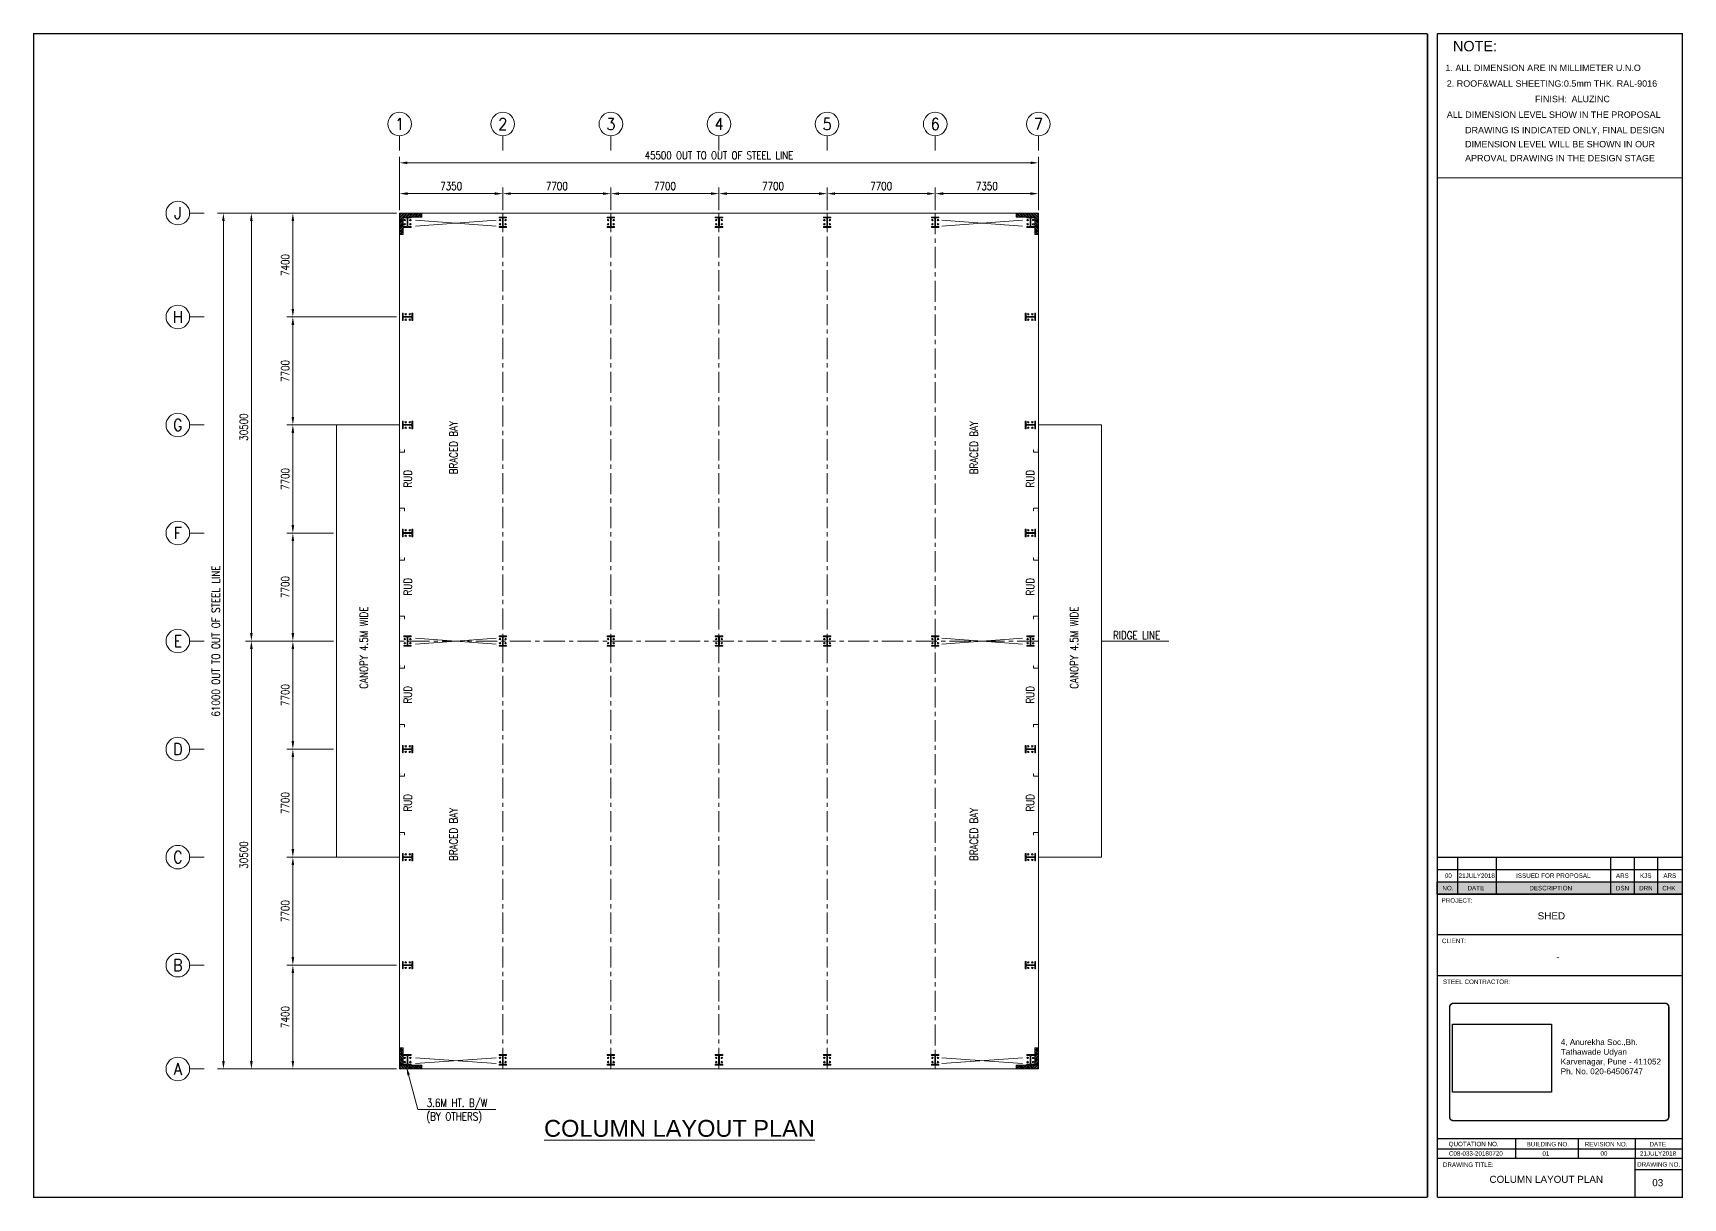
# Model space of a CAD drawing. Header units: millimetres. Extents: x 610087 to 1214515, y 199419 to 286191.
# Drawn here: x 610087 to 727606, y 203157 to 286191 of the extents above; entities that cross this region are included whole.
import ezdxf
from ezdxf.enums import TextEntityAlignment as Align

# ---------------------------------------------------------------- set-up
doc = ezdxf.new("R2010")
doc.units = ezdxf.units.MM
doc.header["$LTSCALE"] = 0.35
doc.header["$MEASUREMENT"] = 0
doc.linetypes.add('CENTER', pattern=[6884.562, 4302.852, -860.57, 860.57, -860.57])
doc.linetypes.add('CONTIN', pattern=[0, 0, 0])
doc.layers.get('0').update_dxf_attribs({"linetype": 'CONTIN'})
doc.layers.get('Defpoints').update_dxf_attribs({"linetype": 'CONTINUOUS'})
doc.layers.add('bORDER', color=1, linetype='CONTINUOUS', lineweight=70)
doc.layers.add('DIMENSIONS', color=7, linetype='CONTINUOUS')
doc.styles.add('ARIAL', font='arial.ttf', dxfattribs={"width": 0.7})
doc.styles.add('S', font='SIMPLEX.shx')
doc.styles.add('SIMPLEX', font='SIMPLEX.shx', dxfattribs={"width": 0.8})
doc.dimstyles.new('Copy of 1-200', dxfattribs={"dimscale": 285, "dimtxt": 2, "dimasz": 2, "dimexe": 1.5, "dimexo": 0.75, "dimgap": 0.9, "dimtad": 1, "dimdec": 0, "dimzin": 0, "dimdsep": 46, "dimtxsty": 'SIMPLEX', "dimcen": 0.09, "dimclrd": 6, "dimclre": 6, "dimclrt": 7, "dimadec": 0, "dimazin": 0, "dimtfac": 1, "dimtdec": 0, "dimtmove": 0, "dimatfit": 3, "dimfxl": 0, "dimtolj": 1, "dimtzin": 0, "dimlwd": 0, "dimlwe": 0, "dimarcsym": 0})
picture_1 = doc.add_image_def('image1.png', size_in_pixel=(720, 496))

# ---------------------------------------------------------------- blocks, each defined once
blk = doc.blocks.new('A1-SHEET')
blk.add_hatch(color=254).paths.add_polyline_path([(-124.02, 161.04), (0.98, 161.04), (0.98, 154.74), (-124.02, 154.74)])
at = {"color": 7}
for p, q in [((-124.02, 173.63), (0.98, 173.63)), ((-113.6, 173.63), (-113.6, 154.74)), ((-94.01, 173.63), (-94.01, 154.74)), ((-35.57, 173.63), (-35.57, 154.74)), ((-23.62, 173.63), (-23.62, 154.74)), ((-11.69, 173.63), (-11.69, 154.74)), ((-124.02, 167.33), (0.98, 167.33)), ((-124.02, 154.74), (0.98, 154.74)), ((-124.02, 134.07), (0.98, 134.07)), ((-124.02, 113.22), (0.98, 113.22)), ((-124.02, 30.04), (0.98, 30.04)), ((-124.02, 30.04), (0.9, 30.04)), ((-84.02, 30.04), (-84.02, 19.95)), ((-52.1, 30.04), (-52.1, 19.95)), ((-23.1, 30.04), (-23.1, 19.95)), ((0.9, 30.04), (0.9, 0.27)), ((0.98, 24.56), (-124.02, 24.56)), ((-124.02, 19.95), (0.9, 19.95)), ((-23.1, 0), (-23.1, 19.95)), ((-23.1, 14.18), (0.9, 14.18))]:
    blk.add_line(p, q, dxfattribs=at)
at = {"linetype": 'CENTER', "lineweight": 0}
blk.add_lwpolyline([(-124.02, 593.98), (0.98, 593.98), (0.98, 520.34), (-124.02, 520.34)], close=True, dxfattribs=at)
at = {"layer": 'bORDER', "color": 5, "const_width": 0.75}
for points in [[(-129.02, 593.98), (-840, 593.98), (-840, 0), (-129.02, 0)], [(-129.02, 593.98), (-129.02, 0)], [(-124.02, 0), (0.98, 0), (0.98, 593.98), (-124.02, 593.98)], [(-124.02, 593.98), (-124.02, 0)]]:
    blk.add_lwpolyline(points, dxfattribs=at)
blk.add_lwpolyline([(-115.68, 99.06), (-7.87, 99.06, -0.414214), (-5.89, 97.08), (-5.89, 41.14, -0.414214), (-7.87, 39.16), (-115.68, 39.16, -0.48833), (-117.66, 41.14), (-117.66, 97.08, -0.198912), (-117.08, 98.48, -0.198912), (-115.68, 99.06, -0.587047)], format="xyb", dxfattribs=at)
at = {"layer": 'DIMENSIONS', "color": 7, "linetype": 'Continuous'}
blk.add_lwpolyline([(-124.02, 161.04), (0.98, 161.04), (0.98, 154.74), (-124.02, 154.74)], close=True, dxfattribs=at)
at = {"color": 7, "style": 'ARIAL'}
for s, height, p in [('NOTE:', 5.268, (-116, 585.02)), ('1. ALL DIMENSION ARE IN MILLIMETER U.N.O', 3.2757, (-119.83, 574.91)), ('2. ROOF&WALL SHEETING:0.5mm THK. RAL-9016', 3.2757, (-119.15, 566.91)), ('FINISH:', 3.276, (-74.16, 559.02)), ('ALUZINC', 3.276, (-55.49, 559.02)), ('ALL DIMENSION LEVEL SHOW IN THE PROPOSAL ', 3.2757, (-119.15, 551.02)), ('DRAWING IS INDICATED ONLY, FINAL DESIGN ', 3.2757, (-109.81, 543.14)), ('DIMENSION LEVEL WILL BE SHOWN IN OUR', 3.2757, (-109.81, 535.98)), ('APROVAL DRAWING IN THE DESIGN STAGE', 3.2757, (-109.81, 528.82))]:
    blk.add_text(s, height=height, dxfattribs=at).set_placement(p)
at = {"style": 'ARIAL'}
for s, height, p in [('PROJECT:', 2.282, (-121.78, 150.41)), ('NO.', 2.282, (-121.37, 156.7)), ('DATE', 2.282, (-108.58, 156.7)), ('DESCRIPTION', 2.2821, (-77.04, 156.7)), ('DSN', 2.282, (-32.89, 156.7)), ('DRN', 2.282, (-21.03, 156.7)), ('CHK', 2.282, (-9.22, 156.7)), ('CLIENT:', 2.282, (-121.61, 129.74)), ('STEEL CONTRACTOR:', 2.2821, (-121.09, 108.88)), ('QUOTATION NO.', 2.2821, (-118.19, 26.05)), ('BUILDING NO.', 2.2821, (-78.39, 25.98)), ('REVISION NO.', 2.2821, (-48.76, 25.98)), ('DATE', 2.282, (-15.75, 25.98)), ('DRAWING TITLE:', 2.2821, (-121.12, 15.49)), ('DRAWING NO.', 2.2821, (-22.05, 15.62))]:
    blk.add_text(s, height=height, dxfattribs=at).set_placement(p)
at = {"insert": (-61.02, 80.72), "char_height": 2.9819, "attachment_point": 1, "style": 'S'}
blk.add_mtext_dynamic_manual_height_columns('{\\fArial|b0|i0|c0|p34;4, Anurekha Soc.,Bh. Tathawade Udyan\\PKarvenagar, Pune - 411052 Ph. No. 020-64506747}', width=57.0182, gutter_width=1, heights=[0], dxfattribs=at)
at = {"style": 'ARIAL'}
for tag, height, p in [('00', 2.28, (-118.81, 164.19)), ('16.DEC.14', 2.28, (-102.91, 164.19)), ('ISSUED_FOR_PROPOSAL', 2.28, (-64.79, 164.19)), ('--', 2.28, (-29.6, 164.19)), ('PMJ', 2.28, (-17.64, 164.19)), ('PMJ', 2.28, (-5.37, 164.19)), ('WAREHOUSE', 3.6, (-65.79, 143.67)), ('GHANA_COMMODITY_EXCHANGE', 3.6, (-62.51, 122.94)), ('Q-074-OI-GH', 2.28, (-104.32, 22.4)), ('01', 2.28, (-68.58, 22.4)), ('01', 2.28, (-38.97, 22.4)), ('16.DEC.14', 2.28, (-11.38, 22.4)), ('COLUMN_LAYOUT_PLAN', 3.6, (-68.41, 9.17)), ('01', 3.6, (-11.52, 7.45))]:
    blk.add_attdef(tag, text='', height=height, dxfattribs=at).set_placement(p, align=Align.MIDDLE_CENTER)
image = blk.add_image(picture_1, insert=(-116.21, 53.63), size_in_units=(50.42, 34.73), rotation=0)
image.dxf.flags = 7
blk = doc.blocks.new('*D7')
at = {"color": 6, "linetype": 'ByBlock', "lineweight": 0}
for p, q in [((636196, 273563), (636196, 277358)), ((681696, 273563), (681696, 277358)), ((636756, 276938), (681136, 276938))]:
    blk.add_line(p, q, dxfattribs=at)
at = {"color": 6}
for points in [[(636756, 277031), (636756, 276845), (636196, 276938)], [(681136, 276845), (681136, 277031), (681696, 276938)]]:
    blk.add_solid(points, dxfattribs=at)
at = {"layer": 'Defpoints', "color": 0}
for p in [(681696, 276938), (636196, 273353), (681696, 273353)]:
    blk.add_point(p, dxfattribs=at)
at = {"color": 7, "lineweight": 0, "insert": (658946, 277470), "char_height": 560, "attachment_point": 5, "style": 'SIMPLEX'}
blk.add_mtext('\\A1;{45500 OUT TO OUT OF STEEL LINE}', dxfattribs=at)
blk = doc.blocks.new('*D8')
at = {"color": 6, "lineweight": 0}
for p, q in [((636196, 273566.75), (636196, 275168.5)), ((643546, 273566.75), (643546, 275168.5)), ((636766, 274741), (642976, 274741))]:
    blk.add_line(p, q, dxfattribs=at)
at = {"color": 6}
for points in [[(636766, 274836), (636766, 274646), (636196, 274741)], [(642976, 274646), (642976, 274836), (643546, 274741)]]:
    blk.add_solid(points, dxfattribs=at)
at = {"layer": 'Defpoints', "color": 0}
for p in [(643546, 274741), (636196, 273353), (643546, 273353)]:
    blk.add_point(p, dxfattribs=at)
at = {"color": 7, "lineweight": 0, "insert": (639871, 275282.5), "char_height": 570, "attachment_point": 5, "style": 'SIMPLEX'}
blk.add_mtext('\\A1;7350', dxfattribs=at)
blk = doc.blocks.new('*D9')
at = {"color": 6, "lineweight": 0}
for p, q in [((643546, 273566.75), (643546, 275168.5)), ((651246, 273566.75), (651246, 275168.5)), ((644116, 274741), (650676, 274741))]:
    blk.add_line(p, q, dxfattribs=at)
at = {"color": 6}
for points in [[(644116, 274836), (644116, 274646), (643546, 274741)], [(650676, 274646), (650676, 274836), (651246, 274741)]]:
    blk.add_solid(points, dxfattribs=at)
at = {"layer": 'Defpoints', "color": 0}
for p in [(651246, 274741), (643546, 273353), (651246, 273353)]:
    blk.add_point(p, dxfattribs=at)
at = {"color": 7, "lineweight": 0, "insert": (647396, 275282.5), "char_height": 570, "attachment_point": 5, "style": 'SIMPLEX'}
blk.add_mtext('\\A1;7700', dxfattribs=at)
blk = doc.blocks.new('*D10')
at = {"color": 6, "lineweight": 0}
for p, q in [((651246, 273566.75), (651246, 275168.5)), ((658946, 273566.75), (658946, 275168.5)), ((651816, 274741), (658376, 274741))]:
    blk.add_line(p, q, dxfattribs=at)
at = {"color": 6}
for points in [[(651816, 274836), (651816, 274646), (651246, 274741)], [(658376, 274646), (658376, 274836), (658946, 274741)]]:
    blk.add_solid(points, dxfattribs=at)
at = {"layer": 'Defpoints', "color": 0}
for p in [(658946, 274741), (651246, 273353), (658946, 273353)]:
    blk.add_point(p, dxfattribs=at)
at = {"color": 7, "lineweight": 0, "insert": (655096, 275282.5), "char_height": 570, "attachment_point": 5, "style": 'SIMPLEX'}
blk.add_mtext('\\A1;7700', dxfattribs=at)
blk = doc.blocks.new('*D11')
at = {"color": 6, "lineweight": 0}
for p, q in [((658946, 273566.75), (658946, 275168.5)), ((666646, 273566.75), (666646, 275168.5)), ((659516, 274741), (666076, 274741))]:
    blk.add_line(p, q, dxfattribs=at)
at = {"color": 6}
for points in [[(659516, 274836), (659516, 274646), (658946, 274741)], [(666076, 274646), (666076, 274836), (666646, 274741)]]:
    blk.add_solid(points, dxfattribs=at)
at = {"layer": 'Defpoints', "color": 0}
for p in [(666646, 274741), (658946, 273353), (666646, 273353)]:
    blk.add_point(p, dxfattribs=at)
at = {"color": 7, "lineweight": 0, "insert": (662796, 275282.5), "char_height": 570, "attachment_point": 5, "style": 'SIMPLEX'}
blk.add_mtext('\\A1;7700', dxfattribs=at)
blk = doc.blocks.new('*D12')
at = {"color": 6, "lineweight": 0}
for p, q in [((666646, 273566.75), (666646, 275168.5)), ((674346, 273566.75), (674346, 275168.5)), ((667216, 274741), (673776, 274741))]:
    blk.add_line(p, q, dxfattribs=at)
at = {"color": 6}
for points in [[(667216, 274836), (667216, 274646), (666646, 274741)], [(673776, 274646), (673776, 274836), (674346, 274741)]]:
    blk.add_solid(points, dxfattribs=at)
at = {"layer": 'Defpoints', "color": 0}
for p in [(674346, 274741), (666646, 273353), (674346, 273353)]:
    blk.add_point(p, dxfattribs=at)
at = {"color": 7, "lineweight": 0, "insert": (670496, 275282.5), "char_height": 570, "attachment_point": 5, "style": 'SIMPLEX'}
blk.add_mtext('\\A1;7700', dxfattribs=at)
blk = doc.blocks.new('*D13')
at = {"color": 6, "lineweight": 0}
for p, q in [((674346, 273566.75), (674346, 275168.5)), ((681696, 273566.75), (681696, 275168.5)), ((674916, 274741), (681126, 274741))]:
    blk.add_line(p, q, dxfattribs=at)
at = {"color": 6}
for points in [[(674916, 274836), (674916, 274646), (674346, 274741)], [(681126, 274646), (681126, 274836), (681696, 274741)]]:
    blk.add_solid(points, dxfattribs=at)
at = {"layer": 'Defpoints', "color": 0}
for p in [(681696, 274741), (674346, 273353), (681696, 273353)]:
    blk.add_point(p, dxfattribs=at)
at = {"color": 7, "lineweight": 0, "insert": (678021, 275282.5), "char_height": 570, "attachment_point": 5, "style": 'SIMPLEX'}
blk.add_mtext('\\A1;7350', dxfattribs=at)
blk = doc.blocks.new('*D14')
at = {"color": 6, "lineweight": 0}
for p, q in [((635982.25, 273353), (623222.5, 273353)), ((623650, 272783), (623650, 212923)), ((635982.25, 212353), (623222.5, 212353))]:
    blk.add_line(p, q, dxfattribs=at)
at = {"color": 6}
for points in [[(623745, 272783), (623555, 272783), (623650, 273353)], [(623555, 212923), (623745, 212923), (623650, 212353)]]:
    blk.add_solid(points, dxfattribs=at)
at = {"layer": 'Defpoints', "color": 0}
for p in [(636196, 273353), (623650, 212353), (636196, 212353)]:
    blk.add_point(p, dxfattribs=at)
at = {"color": 7, "lineweight": 0, "insert": (623108.5, 242853), "char_height": 570, "attachment_point": 5, "rotation": 90, "style": 'SIMPLEX'}
blk.add_mtext('\\A1;{61000 \\Fsimplex.shx|c1;OUT TO OUT OF STEEL LINE}', dxfattribs=at)
blk = doc.blocks.new('*D15')
at = {"color": 6, "lineweight": 0}
for p, q in [((635982.25, 219753), (628167.5, 219753)), ((628595, 212923), (628595, 219183)), ((635982.25, 212353), (628167.5, 212353))]:
    blk.add_line(p, q, dxfattribs=at)
at = {"color": 6}
for points in [[(628690, 219183), (628500, 219183), (628595, 219753)], [(628500, 212923), (628690, 212923), (628595, 212353)]]:
    blk.add_solid(points, dxfattribs=at)
at = {"layer": 'Defpoints', "color": 0}
for p in [(628595, 219753), (636196, 219753), (636196, 212353)]:
    blk.add_point(p, dxfattribs=at)
at = {"color": 7, "lineweight": 0, "insert": (628053.5, 216053), "char_height": 570, "attachment_point": 5, "rotation": 90, "style": 'SIMPLEX'}
blk.add_mtext('\\A1;7400', dxfattribs=at)
blk = doc.blocks.new('*D16')
at = {"color": 6, "lineweight": 0}
for p, q in [((635982.25, 227453), (628167.5, 227453)), ((628595, 220323), (628595, 226883)), ((635982.25, 219753), (628167.5, 219753))]:
    blk.add_line(p, q, dxfattribs=at)
at = {"color": 6}
for points in [[(628690, 226883), (628500, 226883), (628595, 227453)], [(628500, 220323), (628690, 220323), (628595, 219753)]]:
    blk.add_solid(points, dxfattribs=at)
at = {"layer": 'Defpoints', "color": 0}
for p in [(628595, 227453), (636196, 227453), (636196, 219753)]:
    blk.add_point(p, dxfattribs=at)
at = {"color": 7, "lineweight": 0, "insert": (628053.5, 223603), "char_height": 570, "attachment_point": 5, "rotation": 90, "style": 'SIMPLEX'}
blk.add_mtext('\\A1;7700', dxfattribs=at)
blk = doc.blocks.new('*D17')
at = {"color": 6, "lineweight": 0}
for p, q in [((631482.25, 235153), (628167.5, 235153)), ((628595, 228023), (628595, 234583)), ((635982.25, 227453), (628167.5, 227453))]:
    blk.add_line(p, q, dxfattribs=at)
at = {"color": 6}
for points in [[(628690, 234583), (628500, 234583), (628595, 235153)], [(628500, 228023), (628690, 228023), (628595, 227453)]]:
    blk.add_solid(points, dxfattribs=at)
at = {"layer": 'Defpoints', "color": 0}
for p in [(628595, 235153), (631696, 235153), (636196, 227453)]:
    blk.add_point(p, dxfattribs=at)
at = {"color": 7, "lineweight": 0, "insert": (628053.5, 231303), "char_height": 570, "attachment_point": 5, "rotation": 90, "style": 'SIMPLEX'}
blk.add_mtext('\\A1;7700', dxfattribs=at)
blk = doc.blocks.new('*D18')
at = {"color": 6, "lineweight": 0}
for p, q in [((631482.25, 242853), (628167.5, 242853)), ((628595, 235723), (628595, 242283)), ((631482.25, 235153), (628167.5, 235153))]:
    blk.add_line(p, q, dxfattribs=at)
at = {"color": 6}
for points in [[(628690, 242283), (628500, 242283), (628595, 242853)], [(628500, 235723), (628690, 235723), (628595, 235153)]]:
    blk.add_solid(points, dxfattribs=at)
at = {"layer": 'Defpoints', "color": 0}
for p in [(628595, 242853), (631696, 242853), (631696, 235153)]:
    blk.add_point(p, dxfattribs=at)
at = {"color": 7, "lineweight": 0, "insert": (628053.5, 239003), "char_height": 570, "attachment_point": 5, "rotation": 90, "style": 'SIMPLEX'}
blk.add_mtext('\\A1;7700', dxfattribs=at)
blk = doc.blocks.new('*D19')
at = {"color": 6, "lineweight": 0}
for p, q in [((631482.25, 250553), (628167.5, 250553)), ((628595, 243423), (628595, 249983)), ((631482.25, 242853), (628167.5, 242853))]:
    blk.add_line(p, q, dxfattribs=at)
at = {"color": 6}
for points in [[(628690, 249983), (628500, 249983), (628595, 250553)], [(628500, 243423), (628690, 243423), (628595, 242853)]]:
    blk.add_solid(points, dxfattribs=at)
at = {"layer": 'Defpoints', "color": 0}
for p in [(628595, 250553), (631696, 250553), (631696, 242853)]:
    blk.add_point(p, dxfattribs=at)
at = {"color": 7, "lineweight": 0, "insert": (628053.5, 246703), "char_height": 570, "attachment_point": 5, "rotation": 90, "style": 'SIMPLEX'}
blk.add_mtext('\\A1;7700', dxfattribs=at)
blk = doc.blocks.new('*D20')
at = {"color": 6, "lineweight": 0}
for p, q in [((635982.25, 258253), (628167.5, 258253)), ((628595, 251123), (628595, 257683)), ((631482.25, 250553), (628167.5, 250553))]:
    blk.add_line(p, q, dxfattribs=at)
at = {"color": 6}
for points in [[(628690, 257683), (628500, 257683), (628595, 258253)], [(628500, 251123), (628690, 251123), (628595, 250553)]]:
    blk.add_solid(points, dxfattribs=at)
at = {"layer": 'Defpoints', "color": 0}
for p in [(628595, 258253), (636196, 258253), (631696, 250553)]:
    blk.add_point(p, dxfattribs=at)
at = {"color": 7, "lineweight": 0, "insert": (628053.5, 254403), "char_height": 570, "attachment_point": 5, "rotation": 90, "style": 'SIMPLEX'}
blk.add_mtext('\\A1;7700', dxfattribs=at)
blk = doc.blocks.new('*D21')
at = {"color": 6, "lineweight": 0}
for p, q in [((635982.25, 265953), (628167.5, 265953)), ((628595, 258823), (628595, 265383)), ((635982.25, 258253), (628167.5, 258253))]:
    blk.add_line(p, q, dxfattribs=at)
at = {"color": 6}
for points in [[(628690, 265383), (628500, 265383), (628595, 265953)], [(628500, 258823), (628690, 258823), (628595, 258253)]]:
    blk.add_solid(points, dxfattribs=at)
at = {"layer": 'Defpoints', "color": 0}
for p in [(628595, 265953), (636196, 265953), (636196, 258253)]:
    blk.add_point(p, dxfattribs=at)
at = {"color": 7, "lineweight": 0, "insert": (628053.5, 262103), "char_height": 570, "attachment_point": 5, "rotation": 90, "style": 'SIMPLEX'}
blk.add_mtext('\\A1;7700', dxfattribs=at)
blk = doc.blocks.new('*D22')
at = {"color": 6, "lineweight": 0}
for p, q in [((635982.25, 273353), (628167.5, 273353)), ((628595, 266523), (628595, 272783)), ((635982.25, 265953), (628167.5, 265953))]:
    blk.add_line(p, q, dxfattribs=at)
at = {"color": 6}
for points in [[(628690, 272783), (628500, 272783), (628595, 273353)], [(628500, 266523), (628690, 266523), (628595, 265953)]]:
    blk.add_solid(points, dxfattribs=at)
at = {"layer": 'Defpoints', "color": 0}
for p in [(628595, 273353), (636196, 273353), (636196, 265953)]:
    blk.add_point(p, dxfattribs=at)
at = {"color": 7, "lineweight": 0, "insert": (628053.5, 269653), "char_height": 570, "attachment_point": 5, "rotation": 90, "style": 'SIMPLEX'}
blk.add_mtext('\\A1;7400', dxfattribs=at)
blk = doc.blocks.new('COL-1')
at = {"lineweight": 0}
for p, q in [((-350, -250), (-350, 250)), ((-350, 250), (-291, 250)), ((-291, 250), (-291, 24)), ((-291, 24), (291, 24)), ((291, 24), (291, 250)), ((291, 250), (350, 250)), ((350, 250), (350, -250)), ((-291, -250), (-350, -250)), ((291, -24), (-291, -24)), ((-291, -24), (-291, -250)), ((291, -250), (291, -24)), ((350, -250), (291, -250))]:
    blk.add_line(p, q, dxfattribs=at)
at = {"color": 0, "lineweight": 0, "ltscale": 0.1}
for p, q in [((-55, 0), (68, 0)), ((0, -24), (0, 24))]:
    blk.add_line(p, q, dxfattribs=at)
at = {"color": 1, "lineweight": 0}
for centre in [(-129, 186), (148, 186), (-129, -186), (148, -186)]:
    blk.add_circle(centre, 48, dxfattribs=at)
blk = doc.blocks.new('*D24')
at = {"color": 6, "lineweight": 0}
for p, q in [((631482.25, 242853), (625212.5, 242853)), ((625640, 212923), (625640, 242283)), ((635982.25, 212353), (625212.5, 212353))]:
    blk.add_line(p, q, dxfattribs=at)
at = {"color": 6}
for points in [[(625735, 242283), (625545, 242283), (625640, 242853)], [(625545, 212923), (625735, 212923), (625640, 212353)]]:
    blk.add_solid(points, dxfattribs=at)
at = {"layer": 'Defpoints', "color": 0}
for p in [(625640, 242853), (631696, 242853), (636196, 212353)]:
    blk.add_point(p, dxfattribs=at)
at = {"color": 7, "lineweight": 0, "insert": (625098.5, 227603), "char_height": 570, "attachment_point": 5, "rotation": 90, "style": 'SIMPLEX'}
blk.add_mtext('\\A1;30500', dxfattribs=at)
blk = doc.blocks.new('*D25')
at = {"color": 6, "lineweight": 0}
for p, q in [((635982.25, 273353), (625212.5, 273353)), ((625640, 243423), (625640, 272783)), ((631482.25, 242853), (625212.5, 242853))]:
    blk.add_line(p, q, dxfattribs=at)
at = {"color": 6}
for points in [[(625735, 272783), (625545, 272783), (625640, 273353)], [(625545, 243423), (625735, 243423), (625640, 242853)]]:
    blk.add_solid(points, dxfattribs=at)
at = {"layer": 'Defpoints', "color": 0}
for p in [(625640, 273353), (636196, 273353), (631696, 242853)]:
    blk.add_point(p, dxfattribs=at)
at = {"color": 7, "lineweight": 0, "insert": (625098.5, 258103), "char_height": 570, "attachment_point": 5, "rotation": 90, "style": 'SIMPLEX'}
blk.add_mtext('\\A1;30500', dxfattribs=at)
blk = doc.blocks.new('A$C19432024')
at = {"color": 1, "lineweight": 20}
for p, q in [((291, 592), (0, 592)), ((0, 592), (0, 541)), ((0, 51), (0, 0)), ((291, 0), (291, 592)), ((0, 0), (291, 0))]:
    blk.add_line(p, q, dxfattribs=at)

msp = doc.modelspace()

# ---------------------------------------------------------------- hatches: boundary and pattern name
at = {"linetype": 'ByBlock', "lineweight": 0}
h = msp.add_hatch(dxfattribs=at)
h.set_pattern_fill('ANSI32', color=24, scale=384, angle=90, style=0)
h.set_pattern_definition([(45, (2105962.85, -1989067.5), (101.8233765, -101.8233765), []), (45, (2105962.85, -1988999.61), (101.8233765, -101.8233765), [])])
h.paths.add_polyline_path([(636196, 271837.3), (636196, 273353), (637782.7, 273353), (637782.7, 273074.3), (636462.6, 273074.3), (636462.6, 271837.3)])
h = msp.add_hatch(dxfattribs=at)
h.set_pattern_fill('ANSI32', color=24, scale=384, angle=90, style=0)
h.set_pattern_definition([(135, (-788070.85, -1989067.5), (-101.8233765, -101.8233765), []), (135, (-788070.85, -1988999.61), (-101.8233765, -101.8233765), [])])
h.paths.add_polyline_path([(681696, 271837.3), (681696, 273353), (680109.3, 273353), (680109.3, 273074.3), (681429.4, 273074.3), (681429.4, 271837.3)])
h = msp.add_hatch(dxfattribs=at)
h.set_pattern_fill('ANSI32', color=24, scale=384, angle=270, style=0)
h.set_pattern_definition([(315, (2105962.85, 2474773.5), (101.8233765, 101.8233765), []), (315, (2105962.85, 2474705.61), (101.8233765, 101.8233765), [])])
h.paths.add_polyline_path([(636196, 213868.7), (636196, 212353), (637782.7, 212353), (637782.7, 212631.7), (636462.6, 212631.7), (636462.6, 213868.7)])
h = msp.add_hatch(dxfattribs=at)
h.set_pattern_fill('ANSI32', color=24, scale=384, angle=270, style=0)
h.set_pattern_definition([(225, (-788070.85, 2474773.5), (-101.8233765, 101.8233765), []), (225, (-788070.85, 2474705.61), (-101.8233765, 101.8233765), [])])
h.paths.add_polyline_path([(681696, 213868.7), (681696, 212353), (680109.3, 212353), (680109.3, 212631.7), (681429.4, 212631.7), (681429.4, 213868.7)])

# ---------------------------------------------------------------- linework, layer by layer
at = {"color": 1, "linetype": 'ByBlock', "lineweight": 0}
for p, q in [((636196, 277825), (636196, 278862.7)), ((643546, 277825), (643546, 278862.7)), ((651246, 277825), (651246, 278862.7)), ((658946, 277825), (658946, 278862.7)), ((666646, 277825), (666646, 278862.7)), ((674346, 277825), (674346, 278862.7)), ((681696, 277825), (681696, 278862.7)), ((622281, 273353), (621243.3, 273353)), ((622281, 265953), (621243.3, 265953)), ((622281, 258253), (621243.3, 258253)), ((622281, 250553), (621243.3, 250553)), ((622281, 242853), (621243.3, 242853)), ((622281, 235153), (621243.3, 235153)), ((622281, 227453), (621243.3, 227453)), ((622281, 219753), (621243.3, 219753)), ((622281, 212353), (621243.3, 212353))]:
    msp.add_line(p, q, dxfattribs=at)
at = {"lineweight": 0}
for p, q in [((636196, 273353), (681696, 273353)), ((636196, 212353), (636196, 273353)), ((637327, 272844), (643064, 272423)), ((643064, 272844), (637327, 272423)), ((680565, 272844), (674828, 272423)), ((674828, 272844), (680565, 272423)), ((681696, 273353), (681696, 212353)), ((637327, 243063.5), (643064, 242642.5)), ((643064, 243063.5), (637327, 242642.5)), ((680565, 243063.5), (674828, 242642.5)), ((674828, 243063.5), (680565, 242642.5)), ((637327, 213157.5), (643064, 212736.5)), ((643064, 213157.5), (637327, 212736.5)), ((680565, 213157.5), (674828, 212736.5)), ((674828, 213157.5), (680565, 212736.5)), ((681696, 212353), (636196, 212353))]:
    msp.add_line(p, q, dxfattribs=at)
at = {"color": 24, "linetype": 'ByBlock', "lineweight": 0}
for p, q in [((637782.7, 273353), (636196, 273353)), ((636196, 273353), (636196, 271837.3)), ((636462.6, 271837.3), (636462.6, 273074.3)), ((637782.7, 273074.3), (636462.6, 273074.3)), ((637782.7, 273353), (637782.7, 273074.3)), ((680109.3, 273353), (680109.3, 273074.3)), ((680109.3, 273353), (681696, 273353)), ((680109.3, 273074.3), (681429.4, 273074.3)), ((681429.4, 271837.3), (681429.4, 273074.3)), ((681696, 273353), (681696, 271837.3)), ((636196, 271837.3), (636462.6, 271837.3)), ((681696, 271837.3), (681429.4, 271837.3)), ((636196, 212353), (636196, 213868.7)), ((636196, 213868.7), (636462.6, 213868.7)), ((636462.6, 213868.7), (636462.6, 212631.7)), ((681696, 213868.7), (681429.4, 213868.7)), ((681429.4, 213868.7), (681429.4, 212631.7)), ((681696, 212353), (681696, 213868.7)), ((637782.7, 212353), (636196, 212353)), ((637782.7, 212631.7), (636462.6, 212631.7)), ((637782.7, 212353), (637782.7, 212631.7)), ((680109.3, 212353), (680109.3, 212631.7)), ((680109.3, 212631.7), (681429.4, 212631.7)), ((680109.3, 212353), (681696, 212353))]:
    msp.add_line(p, q, dxfattribs=at)
at = {"linetype": 'CENTER', "lineweight": 0}
for p, q in [((643546, 212353), (643546, 273353)), ((651246, 212353), (651246, 273353)), ((658946, 212353), (658946, 273353)), ((666646, 212353), (666646, 273353)), ((674346, 273353), (674346, 212353)), ((681696, 242853), (636196, 242853))]:
    msp.add_line(p, q, dxfattribs=at)
at = {"color": 4, "lineweight": 0}
for p, q in [((631696, 227453), (631696, 258253)), ((631696, 258253), (636196, 258253)), ((636196, 258253), (636196, 227453)), ((686196, 258253), (681696, 258253)), ((686196, 227453), (686196, 258253)), ((636196, 227453), (631696, 227453)), ((681696, 227453), (686196, 227453))]:
    msp.add_line(p, q, dxfattribs=at)
at = {"color": 1, "lineweight": 0}
msp.add_line((686243, 242853), (690979, 242853), dxfattribs=at)
at = {"color": 1, "linetype": 'ByBlock', "lineweight": 0}
for centre in [(636196, 279702.7), (643546, 279702.7), (651246, 279702.7), (658946, 279702.7), (666646, 279702.7), (674346, 279702.7), (681696, 279702.7), (620403.3, 273353), (620403.3, 265953), (620403.3, 258253), (620403.3, 250553), (620403.3, 242853), (620403.3, 235153), (620403.3, 227453), (620403.3, 219753), (620403.3, 212353)]:
    msp.add_circle(centre, 840, dxfattribs=at)

# ---------------------------------------------------------------- block references
at = {"lineweight": 0}
ref = msp.add_blockref('A1-SHEET', (727417.1, 203209), dxfattribs=dict(at, xscale=139.6167265505609, yscale=139.6167265505609, zscale=139.6167265505609))
ref.add_attrib('00', ' 00', dxfattribs={"height": 318.62, "style": 'ARIAL'}).set_placement((710829.7, 226132), align=Align.MIDDLE_CENTER)
ref.add_attrib('16.DEC.14', '21JULY2018', dxfattribs={"height": 318.62, "style": 'ARIAL'}).set_placement((712918, 226132), align=Align.MIDDLE_CENTER)
ref.add_attrib('ISSUED_FOR_PROPOSAL', 'ISSUED FOR PROPOSAL', dxfattribs={"height": 318.616, "style": 'ARIAL'}).set_placement((718371.6, 226132), align=Align.MIDDLE_CENTER)
ref.add_attrib('RSG', 'ARS', dxfattribs={"height": 318.62, "style": 'ARIAL'}).set_placement((723285.2, 226132), align=Align.MIDDLE_CENTER)
ref.add_attrib('KSP', 'KJS', dxfattribs={"height": 318.62, "style": 'ARIAL'}).set_placement((724954.2, 226132), align=Align.MIDDLE_CENTER)
ref.add_attrib('TVS', 'ARS', dxfattribs={"height": 318.62, "style": 'ARIAL'}).set_placement((726667.2, 226132), align=Align.MIDDLE_CENTER)
ref.add_attrib('WAREHOUSE', 'SHED', dxfattribs={"height": 503.08, "style": 'ARIAL'}).set_placement((718231.3, 223267.1), align=Align.MIDDLE_CENTER)
ref.add_attrib('GHANA_COMMODITY_EXCHANGE', '-', dxfattribs={"height": 503.1, "style": 'ARIAL'}).set_placement((718690.3, 220373.1), align=Align.MIDDLE_CENTER)
ref.add_attrib('Q-074-OI-GH', 'C08-033-20180720', dxfattribs={"height": 318.616, "style": 'ARIAL'}).set_placement((712852.7, 206336.2), align=Align.MIDDLE_CENTER)
ref.add_attrib('01', '01', dxfattribs={"height": 318.62, "style": 'ARIAL'}).set_placement((717842.6, 206336.2), align=Align.MIDDLE_CENTER)
ref.add_attrib('01', '00', dxfattribs={"height": 318.62, "style": 'ARIAL'}).set_placement((721976.6, 206336.2), align=Align.MIDDLE_CENTER)
ref.add_attrib('16.DEC.14', '21JULY2018', dxfattribs={"height": 318.62, "style": 'ARIAL'}).set_placement((725828.9, 206336.2), align=Align.MIDDLE_CENTER)
ref.add_attrib('01', '03', dxfattribs={"height": 503.08, "style": 'ARIAL'}).set_placement((725809.3, 204249.7), align=Align.MIDDLE_CENTER)
ref.add_attrib('COLUMN_LAYOUT_PLAN', 'COLUMN LAYOUT PLAN', dxfattribs={"height": 503.078, "style": 'ARIAL'}).set_placement((717866.6, 204488.7), align=Align.MIDDLE_CENTER)
at = {"color": 24, "linetype": 'ByBlock', "lineweight": 0, "yscale": 1.055999999999994, "zscale": 1.055999999999994}
for p, xscale, rotation in [((636766, 272699.8), 1.055999999999994, 90.00000000000013), ((643546, 272699.8), 1.055999999999994, 90.00000000000014), ((651246, 272699.8), 1.055999999999994, 90.00000000000014), ((658946, 272699.8), 1.055999999999994, 90.00000000000014), ((666646, 272699.8), 1.055999999999994, 90.00000000000014), ((674346, 272699.8), 1.055999999999994, 90.00000000000014), ((681126, 272699.8), -1.055999999999994, 269.9999999999999), ((636766, 242853), 1.055999999999994, 270), ((643546, 242853), 1.055999999999994, 270), ((651246, 242853), 1.055999999999994, 270), ((658946, 242853), 1.055999999999994, 270), ((666646, 242853), 1.055999999999994, 270), ((674346, 242853), 1.055999999999994, 270), ((681126, 242853), -1.055999999999994, 90), ((636766, 213006.2), -1.055999999999994, 89.99999999999987), ((643546, 213006.2), -1.055999999999994, 89.99999999999986), ((651246, 213006.2), -1.055999999999994, 89.99999999999984), ((658946, 213006.2), -1.055999999999994, 89.99999999999984), ((666646, 213006.2), -1.055999999999994, 89.99999999999984), ((674346, 213006.2), -1.055999999999994, 89.99999999999984), ((681126, 213006.2), 1.055999999999994, 270.0000000000001)]:
    msp.add_blockref('COL-1', p, dxfattribs=dict(at, xscale=xscale, rotation=rotation))
for p, xscale in [((636766, 265953), 1.055999999999994), ((681126, 265953), -1.055999999999994), ((636766, 258253), 1.055999999999994), ((681126, 258253), -1.055999999999994), ((636766, 250553), 1.055999999999994), ((681126, 250553), -1.055999999999994), ((636766, 235153), 1.055999999999994), ((681126, 235153), -1.055999999999994), ((636766, 227453), 1.055999999999994), ((681126, 227453), -1.055999999999994), ((636766, 219753), 1.055999999999994), ((681126, 219753), -1.055999999999994)]:
    msp.add_blockref('COL-1', p, dxfattribs=dict(at, xscale=xscale))
at = {"color": 7, "linetype": 'ByBlock', "lineweight": 0, "ltscale": 0.1, "yscale": 0.6052041610361778, "zscale": 0.6052041610361778}
for p, xscale, rotation in [((636196, 256492.2), 0.6052041610361778, 270), ((681696, 256492.2), -0.6052041610361778, 90.00000000000001), ((636196, 252139.7), -0.6052041610361778, 270), ((681696, 252139.7), 0.6052041610361778, 90.00000000000001), ((636196, 248792.2), 0.6052041610361778, 270), ((681696, 248792.2), -0.6052041610361778, 90.00000000000001), ((636196, 244439.7), -0.6052041610361778, 270), ((681696, 244439.7), 0.6052041610361778, 90.00000000000001), ((636196, 241092.2), 0.6052041610361778, 270), ((681696, 241092.2), -0.6052041610361778, 90.00000000000001), ((636196, 236739.7), -0.6052041610361778, 270), ((681696, 236739.7), 0.6052041610361778, 90.00000000000001), ((636196, 233392.2), 0.6052041610361778, 270), ((681696, 233392.2), -0.6052041610361778, 90.00000000000001), ((636196, 229039.7), -0.6052041610361778, 270), ((681696, 229039.7), 0.6052041610361778, 90.00000000000001)]:
    msp.add_blockref('A$C19432024', p, dxfattribs=dict(at, xscale=xscale, rotation=rotation))

# ---------------------------------------------------------------- texts
at = {"linetype": 'ByBlock', "lineweight": 0, "style": 'S', "width": 0.9}
for s, p in [('1', (636196, 279702.7)), ('2', (643546, 279702.7)), ('3', (651246, 279702.7)), ('4', (658946, 279702.7)), ('5', (666646, 279702.7)), ('6', (674346, 279702.7)), ('7', (681696, 279702.7)), ('J', (620403.3, 273353)), ('H', (620403.3, 265953)), ('G', (620403.3, 258253)), ('F', (620403.3, 250553)), ('E', (620403.3, 242853)), ('D', (620403.3, 235153)), ('C', (620403.3, 227453)), ('B', (620403.3, 219753)), ('A', (620403.3, 212353))]:
    msp.add_text(s, height=840, dxfattribs=at).set_placement(p, align=Align.MIDDLE_CENTER)
at = {"color": 7, "lineweight": 0, "style": 'SIMPLEX', "width": 0.8}
for p in [(637062.8, 253798.8), (681399.2, 253798.8), (637062.8, 246098.8), (681399.2, 246098.8), (637062.8, 238398.8), (681399.2, 238398.8), (637062.8, 230698.8), (681399.2, 230698.8)]:
    msp.add_text('RUD', height=570, rotation=90, dxfattribs=at).set_placement(p)
at = {"color": 7, "lineweight": 0, "char_height": 570, "attachment_point": 5, "rotation": 90, "style": 'SIMPLEX'}
for s, insert in [('{\\A1;BRACED BAY}', (640041, 256634.1)), ('{\\A1;BRACED BAY}', (677103, 256634.1)), ('{\\A1;CANOPY 4.5M WIDE}', (633643, 242383)), ('{\\A1;CANOPY 4.5M WIDE}', (684249, 242383)), ('{\\A1;BRACED BAY}', (640041, 229071.9)), ('{\\A1;BRACED BAY}', (677103, 229071.9))]:
    msp.add_mtext(s, dxfattribs=dict(at, insert=insert))
at = {"color": 7, "lineweight": 0, "char_height": 570, "attachment_point": 5, "style": 'SIMPLEX'}
for s, insert in [('{\\A1;RIDGE LINE}', (688691.6, 243267)), ('{\\A1;(BY OTHERS)}', (640089.1, 208872)), ('{\\A1;3.6M HT. B/W}', (640289.1, 209839))]:
    msp.add_mtext(s, dxfattribs=dict(at, insert=insert))
at = {"linetype": 'ByBlock', "lineweight": 0, "insert": (646487.6, 208721.6), "char_height": 1200, "width": 134822.945, "attachment_point": 1, "style": 'ARIAL'}
msp.add_mtext('{\\L\\W1;COLUMN LAYOUT PLAN}', dxfattribs=at)

# ---------------------------------------------------------------- dimensions: what is measured, and where the dimension line sits
at = {"lineweight": 0}
dim = msp.add_linear_dim(base=(681696, 276938), p1=(636196, 273353), p2=(681696, 273353), text='{<> OUT TO OUT OF STEEL LINE}', dimstyle='Copy of 1-200', override={"dimscale": 280, "dimtxsty": 'SIMPLEX', "dimarcsym": 1}, dxfattribs=at)
dim.commit()
dim.dimension.update_dxf_attribs({"geometry": '*D7', "text_midpoint": (658946, 277470)})
for base, p1, p2, picture, middle in [((643546, 274741), (636196, 273353), (643546, 273353), '*D8', (639871, 275282.5)), ((651246, 274741), (643546, 273353), (651246, 273353), '*D9', (647396, 275282.5)), ((658946, 274741), (651246, 273353), (658946, 273353), '*D10', (655096, 275282.5)), ((666646, 274741), (658946, 273353), (666646, 273353), '*D11', (662796, 275282.5)), ((674346, 274741), (666646, 273353), (674346, 273353), '*D12', (670496, 275282.5)), ((681696, 274741), (674346, 273353), (681696, 273353), '*D13', (678021, 275282.5))]:
    dim = msp.add_linear_dim(base=base, p1=p1, p2=p2, dimstyle='Copy of 1-200', dxfattribs=at)
    dim.commit()
    dim.dimension.update_dxf_attribs({"geometry": picture, "text_midpoint": middle})
dim = msp.add_linear_dim(base=(623650, 212353), p1=(636196, 273353), p2=(636196, 212353), angle=90, text='{<> \\Fsimplex.shx|c1;OUT TO OUT OF STEEL LINE}', dimstyle='Copy of 1-200', override={"dimtxsty": 'SIMPLEX'}, dxfattribs=at)
dim.commit()
dim.dimension.update_dxf_attribs({"geometry": '*D14', "text_midpoint": (623108.5, 242853)})
for base, p1, p2, picture, middle in [((625640, 273353), (631696, 242853), (636196, 273353), '*D25', (625098.5, 258103)), ((628595, 273353), (636196, 265953), (636196, 273353), '*D22', (628053.5, 269653)), ((628595, 265953), (636196, 258253), (636196, 265953), '*D21', (628053.5, 262103)), ((628595, 258253), (631696, 250553), (636196, 258253), '*D20', (628053.5, 254403)), ((628595, 250553), (631696, 242853), (631696, 250553), '*D19', (628053.5, 246703)), ((625640, 242853), (636196, 212353), (631696, 242853), '*D24', (625098.5, 227603)), ((628595, 242853), (631696, 235153), (631696, 242853), '*D18', (628053.5, 239003)), ((628595, 235153), (636196, 227453), (631696, 235153), '*D17', (628053.5, 231303)), ((628595, 227453), (636196, 219753), (636196, 227453), '*D16', (628053.5, 223603)), ((628595, 219753), (636196, 212353), (636196, 219753), '*D15', (628053.5, 216053))]:
    dim = msp.add_linear_dim(base=base, p1=p1, p2=p2, angle=90, dimstyle='Copy of 1-200', dxfattribs=at)
    dim.commit()
    dim.dimension.update_dxf_attribs({"geometry": picture, "text_midpoint": middle})

# ---------------------------------------------------------------- leaders
msp.add_leader([(636692.8, 212478), (637504.8, 209463), (643054, 209463)], dimstyle='Copy of 1-200', override={"dimgap": 0.9, "dimtad": 0, "dimarcsym": 1}, dxfattribs=at)

doc.saveas('drawing.dxf')
